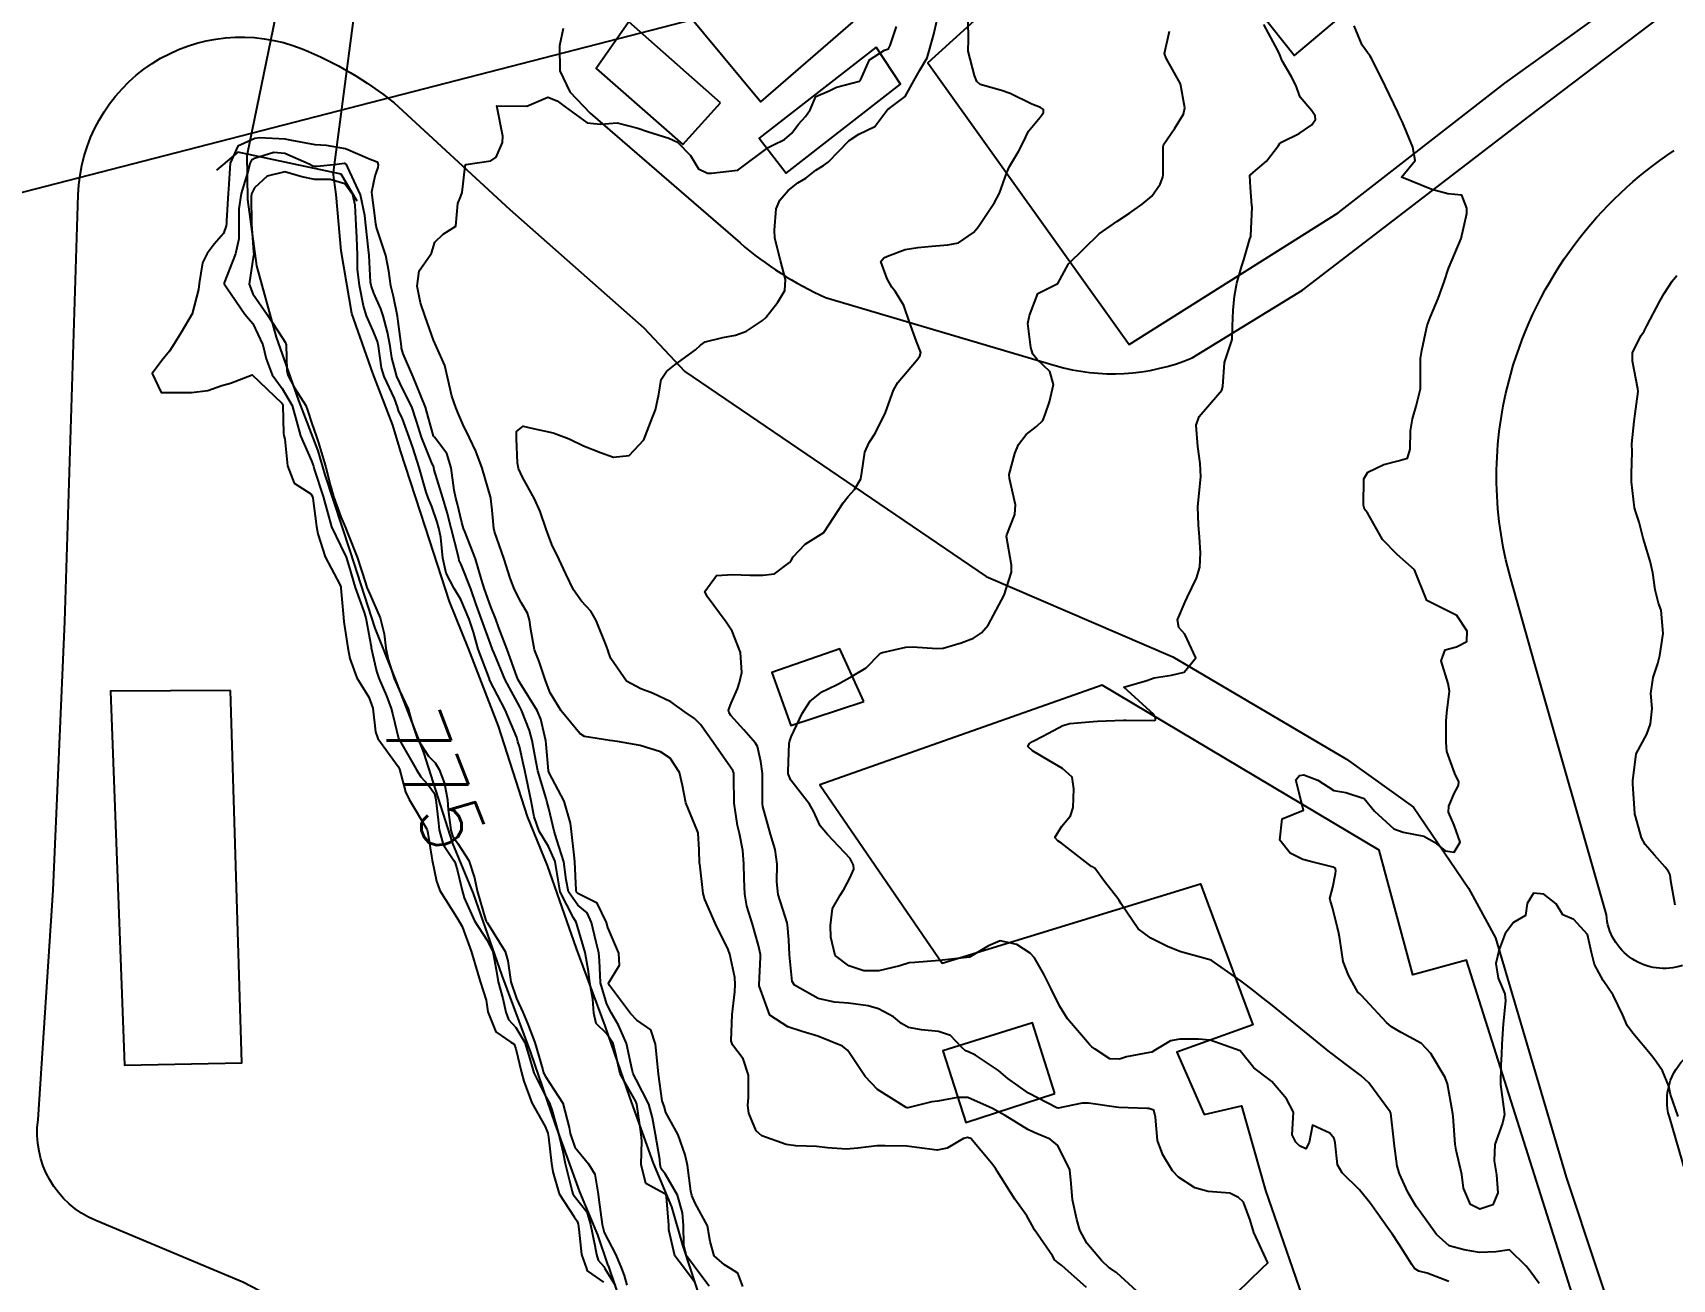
# Model space of a CAD drawing. Header units: metres. Extents: x 307586 to 320046, y 7427249 to 7434250.
# Drawn here: x 319037.7 to 319146.4, y 7428749.2 to 7428831.8 of the extents above; entities that cross this region are included whole.
import ezdxf
from ezdxf.enums import TextEntityAlignment as Align

# ---------------------------------------------------------------- set-up
doc = ezdxf.new("R2010")
doc.units = ezdxf.units.M
doc.header["$MEASUREMENT"] = 0
doc.linetypes.add('CONTINUO', pattern=[0])
for name, color, linetype in [('Cotas', 45, 'Continuous'), ('Curvas de Nivel 1m', 11, 'Continuous'), ('Curvas de Nivel 5m', 15, 'Continuous'), ('Edificações', 30, 'Continuous'), ('Hidrografia', 140, 'Continuous'), ('Pontes_Viadutos_Tubos', 190, 'Continuous'), ('TEXTO', 45, 'Continuous'), ('Vias Primárias', 230, 'Continuous')]:
    doc.layers.add(name, color=color, linetype=linetype)
doc.styles.add('Style-STANDARD', font='STANDARD.shx')

msp = doc.modelspace()

# ---------------------------------------------------------------- linework, layer by layer
at = {"layer": 'Curvas de Nivel 1m', "flags": 128}
for points, elevation in [([(319106.15, 7428749.95), (319105.94, 7428750.14), (319105.58, 7428750.42), (319105.53, 7428750.45), (319105.48, 7428750.5), (319105.31, 7428750.78), (319104.12, 7428752.52), (319103.94, 7428752.85), (319103.62, 7428753.45), (319102.82, 7428754.54), (319101.65, 7428756.4), (319101.56, 7428756.55), (319101.28, 7428756.93), (319099.9, 7428758.57), (319099.68, 7428758.63), (319099.42, 7428758.57), (319098.34, 7428757.93), (319097.67, 7428757.8), (319096.32, 7428757.97), (319095.67, 7428758.05), (319094.23, 7428758.08), (319093.67, 7428758.07), (319092.41, 7428757.92), (319091.67, 7428757.85), (319090.4, 7428757.95), (319089.67, 7428758.03), (319088.31, 7428758.08), (319087.67, 7428758.16), (319086.05, 7428758.74), (319085.69, 7428759.08), (319085.2, 7428760.25), (319085.13, 7428760.75), (319085.17, 7428761.29), (319085.18, 7428762.75), (319084.83, 7428763.84), (319084.12, 7428764.76), (319084.03, 7428765.04), (319084.1, 7428766.77), (319084.27, 7428768.28), (319084.3, 7428768.76), (319084.27, 7428769.23), (319083.94, 7428770.77), (319083.83, 7428771.08), (319082.99, 7428772.78), (319082.27, 7428774.39), (319082.16, 7428774.79), (319081.94, 7428776.75), (319081.93, 7428776.79), (319081.91, 7428777.69), (319081.84, 7428778.79), (319081.8, 7428778.91), (319081.01, 7428780.8), (319080.81, 7428781.95), (319080.6, 7428782.8), (319079.98, 7428783.76), (319079.35, 7428784.18), (319077.99, 7428784.59), (319076.49, 7428784.86), (319075.99, 7428784.92), (319074.31, 7428785.2), (319074, 7428785.39), (319072.75, 7428786.9), (319072.03, 7428788.08), (319071.73, 7428788.91), (319071.31, 7428790.17), (319071, 7428790.93), (319070.75, 7428792.27), (319070.67, 7428792.93), (319070.52, 7428793.36), (319070.1, 7428794.07), (319069.66, 7428794.94), (319069.38, 7428795.69), (319068.98, 7428796.95), (319068.34, 7428798.78), (319068.3, 7428798.96), (319068.18, 7428800.19), (319068.1, 7428800.96), (319068.08, 7428801.07), (319067.52, 7428802.97), (319067.1, 7428804.09), (319066.68, 7428804.98), (319066.24, 7428805.88), (319065.92, 7428806.65), (319065.78, 7428806.99), (319065.52, 7428807.73), (319065.22, 7428809), (319065.05, 7428809.76), (319064.51, 7428811.01), (319064.31, 7428811.45), (319063.74, 7428813.02), (319063.44, 7428813.92), (319063.21, 7428815.02), (319063.35, 7428816.03), (319064.03, 7428817.01), (319064.17, 7428817.22), (319064.39, 7428817.94), (319064.93, 7428818.47), (319065.77, 7428818.99), (319065.92, 7428820.49), (319066.12, 7428820.98), (319066.19, 7428821.22), (319066.39, 7428822.98), (319066.45, 7428823.09), (319068.09, 7428823.33), (319068.46, 7428823.58), (319068.88, 7428824.54), (319068.9, 7428824.96), (319068.49, 7428826.96), (319070.49, 7428826.94), (319071.88, 7428827.54), (319072.5, 7428827.29), (319073.02, 7428826.9), (319074.48, 7428825.84), (319075.36, 7428825.76), (319076.48, 7428825.84), (319077.84, 7428825.48), (319078.48, 7428825.26), (319079.9, 7428824.83), (319080.47, 7428824.56), (319081.33, 7428823.67), (319081.87, 7428822.8), (319082.45, 7428822.52), (319082.72, 7428822.52), (319084.45, 7428822.71), (319084.49, 7428822.73), (319084.55, 7428822.77), (319086.47, 7428824.21), (319086.82, 7428824.39), (319087.56, 7428824.73), (319088.04, 7428825.17), (319088.48, 7428825.76), (319088.94, 7428826.27), (319089.26, 7428826.71), (319089.63, 7428827.58), (319090.51, 7428827.97), (319091.01, 7428828.2), (319092.52, 7428828.61), (319092.56, 7428828.63), (319092.59, 7428828.67), (319093.19, 7428830.01), (319094.19, 7428830.65), (319094.45, 7428830.75), (319094.55, 7428830.97), (319094.99, 7428832.22)], 778), ([(319109.15, 7428749.95), (319109.1, 7428749.98), (319108.57, 7428750.47), (319107.6, 7428751.63), (319107.13, 7428752.48), (319106.92, 7428753.19), (319106.65, 7428754.49), (319106.55, 7428755.59), (319106.46, 7428756.49), (319105.68, 7428758.1), (319105.17, 7428758.51), (319104.11, 7428758.95), (319103.69, 7428759.15), (319102.17, 7428760.08), (319101.7, 7428760.35), (319101.35, 7428760.55), (319099.71, 7428761.27), (319099.02, 7428761.27), (319097.71, 7428761.03), (319097.33, 7428760.98), (319095.81, 7428760.62), (319095.72, 7428760.6), (319095.7, 7428760.6), (319095.68, 7428760.6), (319095.62, 7428760.62), (319093.72, 7428761.8), (319092.91, 7428762.66), (319091.75, 7428764.39), (319091.4, 7428764.67), (319089.76, 7428765.34), (319088.72, 7428765.66), (319087.77, 7428765.95), (319086.59, 7428766.73), (319085.87, 7428768.67), (319085.87, 7428768.74), (319085.97, 7428770.58), (319085.96, 7428770.74), (319085.83, 7428771.35), (319085.44, 7428772.75), (319085.06, 7428773.95), (319084.93, 7428774.75), (319084.89, 7428775.76), (319084.86, 7428776.76), (319084.79, 7428777.64), (319084.58, 7428778.76), (319084.45, 7428779.29), (319084.23, 7428780.77), (319084.2, 7428782.54), (319084.19, 7428782.77), (319084.14, 7428782.93), (319083.98, 7428783.17), (319082.86, 7428784.78), (319082, 7428785.99), (319081.6, 7428786.38), (319080.98, 7428786.81), (319080.02, 7428787.48), (319078.81, 7428788.06), (319078.04, 7428788.34), (319077.09, 7428788.85), (319076.06, 7428790.35), (319075.92, 7428790.72), (319075.87, 7428790.86), (319075.76, 7428791.17), (319075.08, 7428792.88), (319074.72, 7428793.5), (319074.11, 7428794.15), (319073.58, 7428794.9), (319073.06, 7428795.97), (319072.63, 7428796.91), (319072.15, 7428797.92), (319071.76, 7428798.92), (319071.36, 7428800.1), (319071, 7428800.93), (319070.2, 7428802.38), (319069.94, 7428802.94), (319069.86, 7428803.3), (319069.79, 7428804.94), (319069.79, 7428805.39), (319070.24, 7428805.75), (319070.91, 7428805.6), (319072.24, 7428805.31), (319073.28, 7428804.9), (319074.23, 7428804.44), (319075.36, 7428804.01), (319076.22, 7428803.69), (319077.27, 7428803.8), (319078.23, 7428804.84), (319078.8, 7428806.28), (319079, 7428806.83), (319079.23, 7428807.87), (319079.39, 7428808.83), (319079.73, 7428809.38), (319080.29, 7428809.82), (319081.67, 7428810.8), (319082, 7428811.11), (319082.31, 7428811.33), (319083.47, 7428811.63), (319084.32, 7428811.77), (319085.03, 7428812.05), (319086.1, 7428812.74), (319086.33, 7428812.95), (319087.11, 7428813.97), (319087.58, 7428814.73), (319087.62, 7428815.46), (319087.29, 7428816.73), (319086.92, 7428818.21), (319086.89, 7428818.74), (319087.01, 7428820.14), (319087.24, 7428820.73), (319087.79, 7428821.37), (319088.44, 7428821.86), (319088.98, 7428822.18), (319089.64, 7428822.71), (319090.15, 7428823.01), (319090.46, 7428823.24), (319091.84, 7428824.68), (319092.48, 7428825.1), (319093.54, 7428825.61), (319094.33, 7428826.65), (319094.4, 7428826.75), (319094.5, 7428826.8), (319095.55, 7428827.59), (319096.13, 7428828.63), (319096.53, 7428829.34), (319097.01, 7428830.15), (319097.15, 7428830.61), (319097.46, 7428831.71), (319097.65, 7428832.61)], 779), ([(319136.83, 7428749.95), (319136.69, 7428750.13), (319135.6, 7428751.18), (319134.7, 7428751.05), (319133.6, 7428751.02), (319132.6, 7428751.18), (319131.6, 7428751.46), (319130.76, 7428752.2), (319129.63, 7428753.76), (319129.44, 7428754.03), (319129.32, 7428754.21), (319128.86, 7428755), (319128.3, 7428756.23), (319128.16, 7428756.73), (319127.96, 7428758.24), (319127.93, 7428758.48), (319127.73, 7428760.24), (319127.7, 7428760.32), (319126.27, 7428762.25), (319125.74, 7428762.73), (319124.86, 7428763.39), (319123.75, 7428764.24), (319123.69, 7428764.29), (319121.78, 7428765.85), (319121.19, 7428766.32), (319119.79, 7428767.45), (319119.3, 7428767.84), (319118.65, 7428768.35), (319118.18, 7428768.72), (319117.81, 7428768.99), (319115.82, 7428770.38), (319113.83, 7428770.93), (319112.99, 7428771.26), (319111.84, 7428771.84), (319111, 7428772.44), (319109.87, 7428774.1), (319109.74, 7428774.32), (319109.64, 7428774.45), (319108.77, 7428775.58), (319108.12, 7428776.48), (319107.98, 7428776.55), (319107.9, 7428776.58), (319107.51, 7428776.88), (319105.92, 7428778.12), (319105.68, 7428778.27), (319105.48, 7428778.51), (319105.93, 7428779.26), (319106.5, 7428779.93), (319106.69, 7428780.49), (319106.72, 7428781.73), (319106.61, 7428782.49), (319105.98, 7428783.07), (319105.07, 7428783.6), (319103.99, 7428784.24), (319103.69, 7428784.53), (319103.8, 7428784.73), (319104, 7428784.85), (319104.73, 7428785.24), (319106.01, 7428785.92), (319106.46, 7428786.05), (319108.02, 7428786.18), (319108.3, 7428786.2), (319110.02, 7428786.27), (319110.2, 7428786.27), (319112.02, 7428786.26), (319112.15, 7428786.3), (319112.15, 7428786.43), (319112.03, 7428786.64), (319110.04, 7428788.45), (319111.57, 7428788.91), (319112.05, 7428789.08), (319113.21, 7428789.26), (319114.05, 7428789.46), (319114.81, 7428790.4), (319114.09, 7428791.96), (319113.68, 7428792.41), (319113.59, 7428792.92), (319114.11, 7428794.12), (319114.25, 7428794.41), (319114.85, 7428795.68), (319115.08, 7428796.4), (319115.12, 7428797.36), (319115.05, 7428798.4), (319114.98, 7428799.21), (319114.94, 7428800.4), (319115.06, 7428801.54), (319115.14, 7428802.4), (319115.1, 7428803.27), (319114.94, 7428804.4), (319114.84, 7428805.82), (319115.04, 7428806.4), (319116.28, 7428807.82), (319116.53, 7428808.13), (319116.6, 7428808.38), (319116.71, 7428809.96), (319116.84, 7428810.37), (319117.21, 7428811.48), (319117.25, 7428812.37), (319117.29, 7428813.43), (319117.38, 7428814.37), (319117.52, 7428815.22), (319117.87, 7428816.37), (319117.99, 7428816.76), (319118.4, 7428818.15), (319118.45, 7428818.31), (319118.46, 7428818.36), (319118.54, 7428820.25), (319118.53, 7428820.36), (319118.44, 7428821.57), (319118.39, 7428822.36), (319118.42, 7428822.4), (319118.45, 7428822.42), (319119.5, 7428823.31), (319120.29, 7428824.34), (319120.36, 7428824.45), (319120.48, 7428824.56), (319121.67, 7428825.14), (319122.49, 7428825.72), (319122.74, 7428826.07), (319122.72, 7428826.31), (319122.51, 7428826.63), (319121.73, 7428827.54), (319121.44, 7428828.33), (319121.13, 7428828.93), (319120.54, 7428829.95), (319120.37, 7428830.34), (319120.25, 7428830.64), (319119.33, 7428832.35)], 782), ([(319146.77, 7428760.01), (319146.27, 7428761.47), (319146.16, 7428762.02), (319145.74, 7428763.04), (319145.34, 7428763.62), (319145.03, 7428764.03), (319143.78, 7428765.55), (319143.39, 7428766.05), (319143.11, 7428766.74), (319142.46, 7428768.06), (319141.81, 7428769.03), (319141.22, 7428770.08), (319141.04, 7428770.88), (319140.77, 7428772.08), (319139.86, 7428773.06), (319139.13, 7428773.37), (319138.69, 7428774.11), (319137.88, 7428774.74), (319137.19, 7428774.82), (319136.77, 7428774.13), (319136.65, 7428773.34), (319135.86, 7428772.86), (319135.3, 7428772.15), (319134.91, 7428771.08), (319134.7, 7428770.16), (319134.84, 7428769.18), (319135.29, 7428768.15), (319135.34, 7428767.69), (319135.17, 7428766.15), (319135.09, 7428764.82), (319135.07, 7428764.15), (319135.02, 7428763.43), (319135, 7428762.15), (319135.2, 7428760.65), (319135.27, 7428760.15), (319135.13, 7428759.58), (319134.63, 7428758.16), (319134.59, 7428757.08), (319134.73, 7428756.15), (319134.83, 7428754.97), (319134.5, 7428754.16), (319133.63, 7428753.89), (319133.02, 7428754.18), (319132.55, 7428755.28), (319132.43, 7428756.18), (319132.07, 7428757.79), (319132, 7428758.19), (319131.87, 7428760.01), (319131.84, 7428760.19), (319131.71, 7428760.94), (319131.48, 7428762.19), (319131.33, 7428762.6), (319130.39, 7428764.2), (319129.76, 7428764.86), (319128.41, 7428765.59), (319127.78, 7428765.97), (319127.45, 7428766.24), (319125.8, 7428768.04), (319125.69, 7428768.15), (319125.55, 7428768.26), (319124.93, 7428769.39), (319124.58, 7428770.28), (319124.35, 7428771.78), (319124.26, 7428772.28), (319124.18, 7428772.61), (319123.87, 7428773.86), (319123.74, 7428774.29), (319123.7, 7428774.47), (319123.89, 7428775.22), (319124.07, 7428776.12), (319124.09, 7428776.29), (319124.07, 7428776.45), (319123.91, 7428776.54), (319122.5, 7428776.89), (319121.91, 7428777.05), (319121.07, 7428777.47), (319120.37, 7428778.33), (319120.53, 7428779.73), (319121.94, 7428780.31), (319121.44, 7428782.32), (319121.69, 7428782.6), (319121.98, 7428782.65), (319122.89, 7428782.3), (319123.96, 7428781.61), (319124.76, 7428781.48), (319125.96, 7428781.08), (319126.66, 7428780.25), (319127.93, 7428779.08), (319128.56, 7428778.86), (319129.93, 7428778.58), (319130.62, 7428778.2), (319131.34, 7428777.62), (319131.92, 7428777.52), (319132.32, 7428778.19), (319131.93, 7428779.31), (319131.55, 7428780.19), (319131.58, 7428780.57), (319131.96, 7428781.45), (319132.22, 7428781.94), (319132.24, 7428782.19), (319131.98, 7428782.75), (319131.45, 7428784.2), (319131.41, 7428784.79), (319131.41, 7428786.2), (319131.45, 7428786.77), (319131.62, 7428788.19), (319131.54, 7428788.71), (319131.08, 7428790.2), (319131.34, 7428790.93), (319132.08, 7428791.14), (319132.77, 7428791.49), (319132.8, 7428792.18), (319132.1, 7428793.2), (319130.11, 7428794.21), (319129.3, 7428796.23), (319128.15, 7428797.24), (319127.19, 7428798.25), (319126.18, 7428800), (319126.07, 7428800.15), (319125.98, 7428800.26), (319125.93, 7428800.52), (319125.94, 7428802.26), (319126.22, 7428802.71), (319127.26, 7428803.21), (319128.23, 7428803.45), (319128.84, 7428803.62), (319129.02, 7428804.23), (319129.03, 7428805.45), (319129.16, 7428806.23), (319129.42, 7428807.08), (319129.69, 7428808.23), (319129.69, 7428808.82), (319129.7, 7428810.23), (319129.78, 7428810.76), (319130.09, 7428812.22), (319130.14, 7428812.41), (319130.34, 7428812.94), (319130.86, 7428814.21), (319131.26, 7428815.32), (319131.56, 7428816.2), (319132.4, 7428818.19), (319132.77, 7428819.83), (319132.77, 7428820.19), (319132.44, 7428821.05), (319131.51, 7428821.13), (319130.44, 7428821.43), (319128.45, 7428822.24), (319129.35, 7428823.35), (319129.2, 7428824.23), (319128.5, 7428825.89), (319128.34, 7428826.24), (319128.19, 7428826.56), (319127.38, 7428828.25), (319126.54, 7428829.94), (319126.44, 7428830.16), (319126.37, 7428830.26), (319125.84, 7428830.98), (319125.3, 7428832.28)], 783), ([(319129.31, 7428749.95), (319129.13, 7428750.22), (319128.28, 7428751.55), (319127.82, 7428752.24), (319127.73, 7428752.36), (319127.62, 7428752.52), (319126.39, 7428754.25), (319125.65, 7428755.16), (319124.5, 7428756.28), (319124.21, 7428756.82), (319124.05, 7428758.28), (319123.97, 7428758.57), (319123.69, 7428758.92), (319122.55, 7428759.44), (319122.33, 7428758.3), (319122.11, 7428757.87), (319121.68, 7428758.07), (319121.44, 7428758.31), (319121.19, 7428758.81), (319121.28, 7428760.31), (319120.83, 7428761.2), (319119.85, 7428762.33), (319119.73, 7428762.43), (319118.65, 7428763.25), (319117.75, 7428764.36), (319115.76, 7428765.08), (319115, 7428765.15), (319113.76, 7428765.15), (319113.14, 7428765.04), (319112.15, 7428764.43), (319111.89, 7428764.29), (319111.75, 7428764.26), (319110.22, 7428763.97), (319109.75, 7428763.82), (319109.11, 7428763.83), (319108.14, 7428764.47), (319107.92, 7428764.64), (319107.76, 7428764.78), (319106.32, 7428766.49), (319105.79, 7428767.34), (319105.21, 7428768.51), (319104.74, 7428769.44), (319104.12, 7428770.53), (319103.83, 7428770.85), (319102.95, 7428771.42), (319101.84, 7428771.66), (319101.07, 7428771.33), (319099.82, 7428770.57), (319097.82, 7428770.35), (319096.2, 7428770.23), (319095.82, 7428770.19), (319095.2, 7428770.01), (319093.81, 7428769.66), (319092.81, 7428769.66), (319091.82, 7428769.99), (319090.91, 7428770.68), (319090.63, 7428771.89), (319090.61, 7428772.68), (319090.74, 7428773.8), (319091.24, 7428774.68), (319091.5, 7428775.05), (319091.88, 7428775.81), (319092.15, 7428776.41), (319092.14, 7428776.67), (319091.9, 7428777.12), (319090.4, 7428778.69), (319089.93, 7428779.27), (319089.48, 7428780.24), (319089.21, 7428780.7), (319087.97, 7428782.31), (319087.81, 7428782.72), (319087.79, 7428782.9), (319087.87, 7428784.72), (319087.88, 7428784.83), (319088, 7428785.16), (319088.73, 7428786.71), (319089.23, 7428787.5), (319090.03, 7428788.15), (319090.4, 7428788.33), (319091.13, 7428788.68), (319092.05, 7428789.18), (319092.96, 7428789.75), (319093.86, 7428790.65), (319093.99, 7428790.73), (319094.06, 7428790.75), (319095.59, 7428791.11), (319096.07, 7428791.14), (319097.65, 7428791.02), (319098.07, 7428791.05), (319099.27, 7428791.4), (319100.08, 7428791.7), (319100.61, 7428792.05), (319101.06, 7428792.57), (319102.11, 7428794.55), (319102.59, 7428796.08), (319102.6, 7428796.55), (319102.27, 7428798.44), (319102.28, 7428798.55), (319102.82, 7428799.9), (319102.87, 7428800.54), (319102.47, 7428802.29), (319102.45, 7428802.55), (319102.82, 7428803.95), (319103.07, 7428804.54), (319103.58, 7428805.2), (319104.25, 7428805.72), (319104.67, 7428806.12), (319104.83, 7428806.52), (319105.11, 7428807.36), (319105.39, 7428808.51), (319105.14, 7428809.37), (319104.3, 7428810.16), (319104.01, 7428810.53), (319103.87, 7428810.97), (319103.69, 7428812.54), (319103.79, 7428813.09), (319104.35, 7428814.53), (319105.67, 7428815.2), (319106.38, 7428816.5), (319107.39, 7428817.49), (319108.4, 7428818.48), (319109.58, 7428819.3), (319110.42, 7428819.87), (319111.26, 7428820.45), (319111.89, 7428820.98), (319112.44, 7428821.77), (319112.63, 7428822.25), (319112.65, 7428822.43), (319112.64, 7428824.26), (319112.69, 7428824.43), (319113.43, 7428825.48), (319113.99, 7428826.42), (319114.09, 7428826.83), (319113.79, 7428828.42), (319112.84, 7428830.13), (319112.74, 7428830.43), (319113.07, 7428831.92)], 781), ([(319083.97, 7428749.95), (319083.58, 7428750.19), (319082.89, 7428750.78), (319082.64, 7428751.74), (319082.45, 7428752.78), (319081.63, 7428754.27), (319081.42, 7428754.79), (319081.35, 7428755.08), (319081.12, 7428756.8), (319080.98, 7428757.48), (319080.52, 7428758.8), (319079.7, 7428760.29), (319079.59, 7428760.7), (319079.55, 7428760.81), (319079.46, 7428761.06), (319079.22, 7428762.82), (319079.08, 7428764.16), (319079.02, 7428764.82), (319078.7, 7428765.76), (319077.77, 7428766.4), (319077.35, 7428766.84), (319075.97, 7428768.69), (319075.89, 7428768.86), (319076.63, 7428770.04), (319076.58, 7428770.85), (319075.85, 7428772.53), (319075.76, 7428772.86), (319075.14, 7428774.15), (319073.87, 7428774.79), (319073.78, 7428774.89), (319073.75, 7428775.01), (319073.67, 7428776.89), (319073.65, 7428777.14), (319073.44, 7428778.89), (319073.37, 7428779.46), (319072.96, 7428780.9), (319071.97, 7428782.78), (319071.93, 7428782.91), (319071.77, 7428784.69), (319071.74, 7428784.91), (319071.41, 7428786.33), (319071.16, 7428786.92), (319070.04, 7428788.72), (319069.91, 7428788.94), (319069.82, 7428789.16), (319069.18, 7428790.95), (319068.64, 7428792.4), (319068.43, 7428792.96), (319068.1, 7428793.78), (319067.67, 7428794.96), (319067.48, 7428795.6), (319067.09, 7428796.97), (319066.37, 7428798.77), (319066.28, 7428798.98), (319066.17, 7428799.37), (319065.87, 7428800.68), (319065.79, 7428800.99), (319065.66, 7428801.52), (319065.46, 7428802.99), (319065.18, 7428803.95), (319064.37, 7428805.01), (319064.31, 7428805.09), (319064.24, 7428805.34), (319063.76, 7428807.01), (319063.45, 7428807.83), (319062.95, 7428809.02), (319062.3, 7428810.54), (319062.18, 7428810.91), (319062.17, 7428811.03), (319061.97, 7428812.68), (319061.92, 7428813.04), (319061.64, 7428814.34), (319061.48, 7428815.04), (319061.34, 7428816.02), (319061.15, 7428817.05), (319060.53, 7428818.92), (319060.5, 7428819.06), (319060.49, 7428819.14), (319060.41, 7428819.71), (319060.24, 7428821.06), (319060.22, 7428821.27), (319060.44, 7428822.34), (319060.63, 7428822.88), (319060.66, 7428823.06), (319060.61, 7428823.21), (319060.46, 7428823.28), (319060.1, 7428823.42), (319058.46, 7428824.13), (319057.2, 7428824.35), (319056.46, 7428824.38), (319054.91, 7428824.68), (319054.47, 7428824.77), (319052.78, 7428824.84), (319052.47, 7428824.8), (319051.33, 7428824.29), (319050.82, 7428823.17), (319050.71, 7428821.46), (319050.69, 7428821.18), (319050.58, 7428819.35), (319050.58, 7428819.18), (319050.57, 7428819.01), (319050.39, 7428818.52), (319049.77, 7428817.8), (319049.31, 7428817.19), (319048.99, 7428816.57), (319048.77, 7428815.2), (319048.74, 7428814.8), (319048.32, 7428813.2), (319047.57, 7428811.95), (319047.11, 7428811.21), (319046.8, 7428810.71), (319046.29, 7428810.11), (319045.66, 7428809.23), (319046.26, 7428807.97), (319047.48, 7428807.99), (319048.26, 7428807.97), (319049.34, 7428808.12), (319050.27, 7428808.44), (319050.85, 7428808.6), (319052.28, 7428809.15), (319054.26, 7428807.28), (319054.32, 7428807.13), (319054.36, 7428805.26), (319054.39, 7428805.13), (319054.46, 7428804.89), (319054.63, 7428803.12), (319055.06, 7428801.98), (319056.18, 7428801.27), (319056.29, 7428801.1), (319056.31, 7428800.97), (319056.54, 7428799.1), (319056.64, 7428798.61), (319057.13, 7428797.09), (319058.11, 7428795.21), (319058.16, 7428795.08), (319058.17, 7428795.02), (319058.34, 7428793.08), (319058.37, 7428792.79), (319058.62, 7428791.07), (319058.76, 7428790.37), (319059.22, 7428789.07), (319060.02, 7428787.79), (319060.29, 7428787.06), (319060.45, 7428785.51), (319060.61, 7428785.05), (319061.97, 7428783.21), (319062.04, 7428783.03), (319062.44, 7428781.52), (319062.69, 7428781.02), (319063.84, 7428779.09), (319063.88, 7428779.01), (319063.92, 7428778.79), (319064.16, 7428777.27), (319064.21, 7428777.01), (319064.49, 7428775.61), (319064.72, 7428775), (319065.85, 7428773.2), (319065.98, 7428772.98), (319066.2, 7428772.61), (319066.8, 7428770.97), (319067.21, 7428769.56), (319067.4, 7428768.96), (319067.78, 7428767.72), (319067.91, 7428766.96), (319068.43, 7428765.62), (319069.42, 7428764.94), (319069.64, 7428764.82), (319069.75, 7428764.5), (319070.13, 7428762.93), (319070.28, 7428762.36), (319070.81, 7428760.92), (319071.69, 7428759.35), (319071.87, 7428758.91), (319071.92, 7428758.66), (319072.13, 7428756.91), (319072.2, 7428756.35), (319072.62, 7428754.9), (319073.62, 7428753.38), (319073.82, 7428753.09), (319073.89, 7428752.89), (319073.93, 7428752.56), (319074.1, 7428750.88), (319074.43, 7428749.95)], 777), ([(319081.69, 7428749.95), (319081.58, 7428750.1), (319081.06, 7428750.8), (319080.89, 7428751.5), (319080.87, 7428752.8), (319080.79, 7428753.63), (319080.46, 7428754.8), (319079.65, 7428756.23), (319079.39, 7428756.55), (319079.32, 7428756.81), (319079.3, 7428757.17), (319079, 7428758.82), (319078.81, 7428759.94), (319078.56, 7428760.83), (319077.73, 7428762.46), (319077.53, 7428762.84), (319077.46, 7428763.12), (319077.08, 7428764.85), (319076.55, 7428766.07), (319076.1, 7428766.86), (319075.78, 7428767.46), (319075.37, 7428768.87), (319075.31, 7428770.36), (319075.26, 7428770.87), (319075.06, 7428771.65), (319074.78, 7428772.88), (319074.48, 7428773.5), (319073.86, 7428774.02), (319073.25, 7428774.9), (319073.09, 7428775.69), (319072.93, 7428776.9), (319072.48, 7428778.34), (319072.3, 7428778.91), (319071.94, 7428780.42), (319071.82, 7428780.91), (319071.77, 7428781.09), (319071.22, 7428782.92), (319071.01, 7428783.95), (319070.84, 7428784.93), (319070.66, 7428785.59), (319070.13, 7428786.94), (319070.02, 7428787.16), (319069.05, 7428788.95), (319068.31, 7428790.71), (319068.22, 7428790.96), (319068.07, 7428791.34), (319067.47, 7428792.97), (319067.13, 7428793.94), (319066.77, 7428794.97), (319066.13, 7428796.59), (319066.01, 7428796.86), (319065.97, 7428796.98), (319065.94, 7428797.18), (319065.47, 7428798.99), (319065.2, 7428800.02), (319064.92, 7428801), (319064.35, 7428802.86), (319064.33, 7428803.01), (319064.3, 7428803.09), (319064.22, 7428803.26), (319063.51, 7428805.02), (319063.18, 7428806.09), (319062.87, 7428807.02), (319062.27, 7428808.2), (319061.88, 7428809.04), (319061.53, 7428810.28), (319061.42, 7428811.04), (319061.26, 7428811.98), (319060.96, 7428813.05), (319060.8, 7428813.52), (319060.35, 7428814.55), (319060.17, 7428815.06), (319060.13, 7428815.29), (319060.03, 7428817.06), (319060, 7428817.44), (319059.81, 7428819.07), (319059.76, 7428819.71), (319059.47, 7428821.07), (319058.63, 7428822.89), (319058.53, 7428823.08), (319058.44, 7428823.14), (319058.38, 7428823.15), (319057.89, 7428823.09), (319056.59, 7428822.95), (319056.44, 7428822.95), (319056.31, 7428822.97), (319056.06, 7428823.11), (319054.45, 7428823.82), (319053.71, 7428823.88), (319052.45, 7428823.49), (319052.24, 7428823.36), (319052.14, 7428823.15), (319052.04, 7428822.76), (319051.55, 7428821.16), (319051.4, 7428820.15), (319051.41, 7428819.16), (319051.4, 7428818.15), (319051.19, 7428817.17), (319050.42, 7428815.24), (319050.43, 7428815.18), (319050.61, 7428814.91), (319051.79, 7428813.16), (319052.04, 7428812.88), (319052.32, 7428812.55), (319053, 7428811.14), (319053.21, 7428810.22), (319053.6, 7428809.14), (319054.27, 7428808.24), (319054.94, 7428807.12), (319055.22, 7428806.09), (319055.48, 7428805.11), (319056.21, 7428803.45), (319056.34, 7428803.1), (319056.4, 7428802.9), (319056.98, 7428801.09), (319057.29, 7428799.97), (319057.55, 7428799.09), (319058.14, 7428797.85), (319058.51, 7428797.08), (319058.7, 7428796.5), (319059.1, 7428795.07), (319059.68, 7428793.47), (319059.81, 7428793.06), (319060.07, 7428791.73), (319060.16, 7428791.16), (319060.18, 7428791.06), (319060.52, 7428789.52), (319060.68, 7428789.05), (319061.19, 7428787.88), (319061.49, 7428787.04), (319061.6, 7428786.62), (319061.99, 7428785.07), (319062.01, 7428785.03), (319062.02, 7428785), (319063.16, 7428783.02), (319063.46, 7428782.51), (319063.95, 7428781.99), (319064.36, 7428781.42), (319064.46, 7428781), (319064.6, 7428779.67), (319064.67, 7428779), (319064.94, 7428778.03), (319065.64, 7428776.98), (319065.74, 7428776.83), (319065.89, 7428776.29), (319066.2, 7428774.98), (319066.34, 7428774.5), (319067.02, 7428772.97), (319067.83, 7428771.72), (319068.23, 7428770.95), (319068.48, 7428769.62), (319068.59, 7428768.95), (319068.9, 7428767.83), (319069.09, 7428766.94), (319069.28, 7428766.45), (319069.76, 7428765.92), (319070.35, 7428764.92), (319070.61, 7428764.05), (319070.94, 7428762.92), (319071.71, 7428761.41), (319071.99, 7428760.91), (319072.14, 7428760.46), (319072.59, 7428758.9), (319072.87, 7428757.7), (319073.03, 7428756.9), (319073.49, 7428755.04), (319073.54, 7428754.89), (319073.63, 7428754.76), (319074.45, 7428753.7), (319074.71, 7428752.87), (319074.99, 7428751.47), (319075.09, 7428750.87), (319075.22, 7428750.5), (319075.58, 7428750.09), (319075.66, 7428749.95)], 776), ([(319146.58, 7428774.01), (319146.28, 7428775.63), (319146.25, 7428776.02), (319146.14, 7428776.25), (319145.91, 7428776.53), (319145.21, 7428777.32), (319144.59, 7428778.04), (319144.35, 7428778.47), (319143.94, 7428779.92), (319143.91, 7428780.05), (319143.9, 7428780.09), (319143.76, 7428782.05), (319143.77, 7428782.25), (319143.99, 7428784.05), (319144.7, 7428785.35), (319144.95, 7428786.04), (319145.05, 7428787.05), (319144.96, 7428788.04), (319145.12, 7428789.1), (319145.42, 7428790.03), (319145.55, 7428790.55), (319145.77, 7428792.02), (319145.64, 7428793.56), (319145.48, 7428794.03), (319145.25, 7428794.91), (319145.1, 7428796.04), (319144.91, 7428796.8), (319144.54, 7428798.04), (319144.46, 7428798.34), (319144.18, 7428799.4), (319143.97, 7428800.05), (319143.89, 7428800.35), (319143.67, 7428802.06), (319143.68, 7428802.59), (319143.72, 7428804.06), (319143.71, 7428804.58), (319143.85, 7428806.05), (319143.91, 7428806.41), (319144.12, 7428808.05), (319144.1, 7428808.23), (319143.74, 7428810.06), (319143.74, 7428810.63), (319144.33, 7428811.76), (319144.51, 7428812.05), (319144.7, 7428812.4), (319145.55, 7428814.03), (319145.85, 7428814.54), (319146.37, 7428815.36), (319146.68, 7428815.72)], 784), ([(319074.43, 7428749.95), (319074.48, 7428749.79), (319075.56, 7428749.05)], 777), ([(319075.66, 7428749.95), (319076.34, 7428748.85)], 776), ([(319082.57, 7428748.78), (319081.69, 7428749.95)], 776), ([(319084.8, 7428748.75), (319084.47, 7428749.65), (319083.97, 7428749.95)], 777), ([(319107.56, 7428748.69), (319106.15, 7428749.95)], 778), ([(319110.9, 7428748.44), (319109.57, 7428749.66), (319109.15, 7428749.95)], 779), ([(319131.57, 7428749.1), (319130.15, 7428749.63), (319129.58, 7428749.77), (319129.31, 7428749.95), (319129.31, 7428749.95)], 781), ([(319137.57, 7428748.96), (319136.83, 7428749.95)], 782)]:
    msp.add_lwpolyline(points, dxfattribs=dict(at, elevation=elevation))
at = {"layer": 'Curvas de Nivel 5m', "flags": 128}
for points, elevation in [([(319119.19, 7428749.95), (319119.58, 7428750.33), (319118.66, 7428752.34), (319118.42, 7428753.15), (319117.97, 7428754.35), (319117.64, 7428754.65), (319117.07, 7428754.94), (319115.64, 7428755.05), (319114.74, 7428755.3), (319113.66, 7428756.01), (319113.27, 7428756.41), (319112.62, 7428757.48), (319112.28, 7428758.42), (319112.15, 7428759.98), (319112.03, 7428760.43), (319111.7, 7428760.54), (319111.59, 7428760.55), (319109.71, 7428760.61), (319109.53, 7428760.63), (319107.71, 7428760.91), (319107.28, 7428760.91), (319105.7, 7428760.58), (319105.61, 7428760.6), (319103.72, 7428761.57), (319102.35, 7428762.54), (319101.74, 7428763.07), (319100.22, 7428764.09), (319099.75, 7428764.3), (319099.55, 7428764.37), (319099.31, 7428764.58), (319098.56, 7428765.39), (319097.76, 7428765.66), (319096.63, 7428765.75), (319095.77, 7428765.92), (319095.32, 7428766.17), (319094.78, 7428766.63), (319093.78, 7428767.16), (319093.1, 7428767.34), (319091.79, 7428767.53), (319090.88, 7428767.59), (319089.79, 7428767.83), (319088.23, 7428768.71), (319088.06, 7428768.97), (319087.9, 7428770.72), (319087.84, 7428771.72), (319087.76, 7428772.72), (319087.73, 7428772.84), (319087.13, 7428774.73), (319087.04, 7428775.57), (319087.07, 7428776.73), (319086.93, 7428777.7), (319086.63, 7428778.73), (319086.13, 7428780.55), (319086.11, 7428780.74), (319086.11, 7428782.59), (319086.1, 7428782.74), (319085.98, 7428783.53), (319085.76, 7428784.52), (319085.64, 7428784.75), (319084.87, 7428785.63), (319084.01, 7428786.59), (319083.9, 7428786.77), (319083.84, 7428786.94), (319084.02, 7428787.4), (319084.45, 7428788.35), (319084.58, 7428788.76), (319084.72, 7428789.43), (319084.65, 7428790.76), (319084.08, 7428792.16), (319083.69, 7428792.77), (319082.43, 7428794.47), (319082.29, 7428794.79), (319083.05, 7428795.86), (319084.12, 7428795.93), (319085.25, 7428795.88), (319086.12, 7428795.88), (319086.89, 7428795.97), (319087.89, 7428796.72), (319087.99, 7428796.86), (319088.14, 7428797.09), (319088.93, 7428797.93), (319090.16, 7428798.7), (319091.45, 7428800.68), (319091.78, 7428801.09), (319092.2, 7428801.55), (319092.62, 7428802.25), (319092.69, 7428802.67), (319092.87, 7428804.02), (319093.17, 7428804.66), (319093.59, 7428805.31), (319094.25, 7428806.65), (319094.78, 7428808.14), (319095.06, 7428808.64), (319096.3, 7428810.1), (319096.53, 7428810.38), (319096.59, 7428810.62), (319096.31, 7428811.36), (319095.85, 7428812.63), (319095.46, 7428813.75), (319094.91, 7428814.64), (319094.67, 7428814.96), (319094.36, 7428815.5), (319093.95, 7428816.65), (319094.14, 7428816.89), (319094.38, 7428817.01), (319095.56, 7428817.46), (319096.39, 7428817.59), (319097.32, 7428817.68), (319098.39, 7428817.76), (319099.08, 7428817.9), (319100.09, 7428818.58), (319100.24, 7428818.75), (319100.41, 7428818.97), (319101.48, 7428820.56), (319101.8, 7428821.19), (319102.29, 7428822.55), (319102.46, 7428822.96), (319103.07, 7428823.94), (319103.38, 7428824.54), (319103.73, 7428825.29), (319104.5, 7428826.22), (319104.64, 7428826.39), (319104.71, 7428826.53), (319104.71, 7428826.73), (319104.51, 7428826.87), (319103.95, 7428827.09), (319102.52, 7428827.78), (319101.93, 7428827.98), (319100.52, 7428828.38), (319100.31, 7428828.58), (319100.14, 7428828.97), (319099.72, 7428830.59), (319099.76, 7428831.38), (319099.73, 7428832.59)], 780), ([(319080.93, 7428749.95), (319080.3, 7428750.8), (319079.9, 7428752.52), (319079.89, 7428752.81), (319079.74, 7428754.7), (319079.71, 7428754.81), (319079.63, 7428754.89), (319078.38, 7428755.57), (319078.06, 7428756.83), (319078.11, 7428758.4), (319078.07, 7428758.83), (319078.01, 7428759.16), (319077.78, 7428760.84), (319077.71, 7428761.02), (319076.68, 7428762.85), (319076.36, 7428764.24), (319076.21, 7428764.86), (319075.76, 7428765.51), (319075.07, 7428766.17), (319074.93, 7428766.87), (319074.86, 7428767.8), (319074.66, 7428768.88), (319074.56, 7428769.63), (319074.36, 7428770.88), (319073.85, 7428772.6), (319073.75, 7428772.89), (319073.58, 7428773.17), (319072.7, 7428774.9), (319072.44, 7428776.35), (319072.36, 7428776.91), (319071.91, 7428777.9), (319071.31, 7428778.92), (319070.97, 7428779.88), (319070.77, 7428780.92), (319070.47, 7428782.42), (319070.35, 7428782.93), (319070.28, 7428783.23), (319069.99, 7428784.52), (319069.88, 7428784.83), (319069.86, 7428784.94), (319069.82, 7428785.12), (319069.04, 7428786.95), (319068.04, 7428788.91), (319068.02, 7428788.96), (319068, 7428789.01), (319067.26, 7428790.97), (319066.94, 7428792.11), (319066.67, 7428792.97), (319066.11, 7428794.27), (319065.84, 7428794.72), (319065.66, 7428794.99), (319065.15, 7428796.02), (319064.91, 7428797), (319064.78, 7428798.37), (319064.66, 7428799), (319064.55, 7428799.39), (319064.18, 7428800.43), (319063.94, 7428801.01), (319063.82, 7428801.38), (319063.34, 7428803.02), (319062.92, 7428804.33), (319062.69, 7428805.03), (319062.25, 7428806.24), (319061.99, 7428806.78), (319061.91, 7428807.04), (319061.72, 7428807.58), (319061.03, 7428809.05), (319060.85, 7428809.62), (319060.66, 7428811.05), (319060.6, 7428811.35), (319060.31, 7428812.06), (319059.86, 7428813.06), (319059.67, 7428813.73), (319059.39, 7428815.07), (319059.27, 7428816.16), (319059.26, 7428817.07), (319059.22, 7428818.24), (319059.17, 7428819.07), (319059.11, 7428820.38), (319058.96, 7428821.07), (319058.43, 7428821.8), (319057.45, 7428822.08), (319056.43, 7428822.08), (319055.58, 7428822.26), (319054.44, 7428822.6), (319053.28, 7428822.3), (319052.43, 7428821.53), (319052.24, 7428821.15), (319052.21, 7428820.94), (319052.24, 7428819.15), (319052.37, 7428817.28), (319052.39, 7428817.15), (319052.39, 7428817.13), (319052.37, 7428817.08), (319052.09, 7428815.15), (319052.34, 7428814.51), (319053.28, 7428813.14), (319054.31, 7428811.56), (319054.48, 7428811.31), (319054.54, 7428811.13), (319054.59, 7428809.43), (319054.64, 7428809.12), (319055.08, 7428808.3), (319055.84, 7428807.11), (319055.96, 7428806.82), (319056.24, 7428805.93), (319056.53, 7428805.1), (319056.68, 7428804.64), (319057.15, 7428803.09), (319057.48, 7428801.8), (319057.68, 7428801.09), (319058.17, 7428799.74), (319058.45, 7428799.08), (319058.65, 7428798.58), (319059.25, 7428797.07), (319059.79, 7428795.38), (319059.89, 7428795.06), (319060.11, 7428794.57), (319060.77, 7428793.05), (319061.03, 7428792), (319061.15, 7428791.04), (319061.3, 7428790.29), (319061.69, 7428789.04), (319062.03, 7428788.28), (319062.62, 7428787.02), (319062.87, 7428786.15), (319063.23, 7428785.02), (319063.98, 7428783.9), (319064.4, 7428783.44), (319064.67, 7428783), (319065.04, 7428782.07), (319065.22, 7428780.99), (319065.27, 7428780.33), (319065.44, 7428778.99), (319065.55, 7428778.62), (319065.91, 7428778.1), (319066.65, 7428776.97), (319067.01, 7428775.84), (319067.2, 7428774.97), (319067.75, 7428773.07), (319067.79, 7428772.96), (319067.85, 7428772.87), (319069.04, 7428770.94), (319069.22, 7428770.34), (319069.42, 7428768.94), (319069.79, 7428767.84), (319070.21, 7428766.93), (319070.55, 7428766.13), (319071.02, 7428764.92), (319071.54, 7428763.11), (319071.6, 7428762.91), (319071.73, 7428762.68), (319072.88, 7428760.9), (319073.28, 7428759.3), (319073.35, 7428758.89), (319073.67, 7428757.99), (319074.56, 7428756.88), (319074.98, 7428756.2), (319075.21, 7428754.87), (319075.26, 7428754.5), (319075.47, 7428752.86), (319075.61, 7428752.33), (319076.39, 7428750.85), (319076.75, 7428749.95)], 775), ([(319076.75, 7428749.95), (319076.94, 7428749.48), (319077.11, 7428748.84)], 775), ([(319081.57, 7428749.08), (319080.93, 7428749.95)], 775), ([(319117.56, 7428748.36), (319119.19, 7428749.95)], 780)]:
    msp.add_lwpolyline(points, dxfattribs=dict(at, elevation=elevation))
at = {"layer": 'Edificações'}
for points in [[(319129.04, 7428836.81), (319121.32, 7428830.3), (319104.95, 7428850.93)], [(319092.11, 7428832.54), (319086.2, 7428840.02), (319079.69, 7428834.82), (319085.98, 7428827.23), (319092.11, 7428832.54)], [(319104.14, 7428836.27), (319097.06, 7428829.82), (319110.39, 7428811.16), (319124.24, 7428819.89), (319135.28, 7428828.48), (319143.91, 7428834.67)], [(319083.32, 7428827.17), (319077.24, 7428832.53), (319075.07, 7428829.45), (319080.82, 7428824.41), (319083.32, 7428827.17)], [(319093.63, 7428830.85), (319085.87, 7428824.83), (319087.66, 7428822.5), (319095.25, 7428828.41), (319093.63, 7428830.85)], [(319092.81, 7428787.5), (319091.23, 7428791.01), (319086.72, 7428789.43), (319087.98, 7428785.93), (319092.81, 7428787.5)], [(319050.84, 7428788.24), (319042.89, 7428788.19), (319043.82, 7428763.42), (319051.6, 7428763.58), (319050.84, 7428788.24)], [(319139.22, 7428749.95), (319132.75, 7428770.37), (319129.19, 7428769.4), (319126.96, 7428777.66), (319108.6, 7428788.6), (319089.9, 7428781.99), (319098.01, 7428770.18), (319115.13, 7428775.43), (319118.6, 7428766.1), (319113.55, 7428764.28), (319115.37, 7428760.15), (319117.85, 7428760.73), (319119.43, 7428755.11), (319121.21, 7428749.95)], [(319105.48, 7428761.55), (319103.98, 7428766.22), (319098.06, 7428764.38), (319099.58, 7428759.63), (319105.48, 7428761.55)], [(319121.21, 7428749.95), (319125.4, 7428737.86), (319121.18, 7428736.12), (319122.17, 7428731.99), (319108.03, 7428727.23), (319108.42, 7428725.69), (319103.15, 7428724.14), (319102.08, 7428727.97), (319096.78, 7428726.33), (319097.85, 7428722.49), (319095.79, 7428721.42), (319097.19, 7428717.02), (319118.28, 7428723.3), (319121.84, 7428714.54), (319100.75, 7428706.83), (319102.9, 7428701.38), (319104.55, 7428701.54), (319106.54, 7428690.53)], [(319106.54, 7428690.53), (319149.6, 7428703.22), (319146.9, 7428711.96), (319150.36, 7428713.07), (319147.75, 7428722.27), (319127.3, 7428715.76), (319123.99, 7428725.43), (319142.77, 7428731.63), (319144.75, 7428732.49), (319139.22, 7428749.95)]]:
    msp.add_lwpolyline(points, dxfattribs=at)
at = {"layer": 'Hidrografia'}
for points in [[(319059.11, 7428854.77), (319055.4, 7428840.53), (319051.95, 7428823.76)], [(319062.78, 7428852.39), (319059.66, 7428837.85), (319057.66, 7428822.55)], [(319075.88, 7428750.14), (319075.18, 7428752.18), (319074, 7428755.03), (319072.37, 7428759.55), (319070.74, 7428764.26), (319068.85, 7428769.37), (319066.96, 7428774.79), (319065.59, 7428778.1), (319063.67, 7428784.14), (319061.74, 7428789.1), (319060.44, 7428792.36), (319058.8, 7428797.42), (319057.13, 7428802.53), (319056.65, 7428804.11), (319055.37, 7428807.45), (319053.9, 7428811.65), (319052.59, 7428816.38), (319052, 7428820.77), (319051.95, 7428823.76)], [(319081.33, 7428749.95), (319080.82, 7428751.49), (319080.09, 7428754.04), (319078.88, 7428756.93), (319077.31, 7428761.29), (319075.67, 7428766.03), (319073.78, 7428771.14), (319071.86, 7428776.65), (319070.52, 7428779.9), (319068.61, 7428785.88), (319066.61, 7428791.02), (319065.37, 7428794.14), (319063.78, 7428799.04), (319062.12, 7428804.11), (319061.61, 7428805.81), (319060.29, 7428809.26), (319058.9, 7428813.22), (319058.18, 7428817.37), (319057.86, 7428821.1), (319057.66, 7428822.55)], [(319075.88, 7428750.14), (319080.3, 7428737.09), (319085.02, 7428725.05), (319089.34, 7428710.41), (319094.92, 7428696.19), (319102.99, 7428672.12), (319107.13, 7428660.66), (319110.99, 7428647.82), (319114.8, 7428635.49), (319118.02, 7428624.72), (319123.32, 7428608.54), (319128.33, 7428595.98), (319132.48, 7428582.5), (319134.09, 7428571.44), (319130.92, 7428556.99)], [(319135.71, 7428555.62), (319139.14, 7428571.26), (319137.34, 7428583.6), (319133.02, 7428597.64), (319127.99, 7428610.23), (319122.76, 7428626.21), (319119.55, 7428636.94), (319115.75, 7428649.26), (319111.85, 7428662.22), (319107.68, 7428673.76), (319099.6, 7428697.89), (319094.05, 7428712.03), (319089.73, 7428726.66), (319084.98, 7428738.77), (319081.33, 7428749.95)]]:
    msp.add_lwpolyline(points, dxfattribs=at)
at = {"layer": 'Pontes_Viadutos_Tubos'}
msp.add_lwpolyline([(319059.24, 7428820.65), (319058.19, 7428822.44), (319051.34, 7428823.89), (319049.93, 7428822.71)], dxfattribs=at)
at = {"layer": 'TEXTO', "linetype": 'CONTINUO'}
msp.add_polyline3d([(319177.43, 7428857.43, 0), (318873.34, 7428779.05, 0)], dxfattribs=at)
at = {"layer": 'Vias Primárias'}
for points in [[(319072.9, 7428832.09), (319072.64, 7428830.94), (319072.67, 7428829.29), (319073.33, 7428827.9), (319074.68, 7428826.48), (319084.61, 7428817.89, 0.072451), (319090.28, 7428814.27), (319105.49, 7428809.77, 0.172448), (319114.56, 7428810.27), (319121.88, 7428814.76), (319136.88, 7428826.26), (319153.55, 7428838.92)], [(319072.9, 7428832.09), (319072.64, 7428830.94), (319072.67, 7428829.29), (319073.33, 7428827.9), (319074.68, 7428826.48), (319084.61, 7428817.89, 0.072451), (319090.28, 7428814.27), (319105.49, 7428809.77, 0.172448), (319114.56, 7428810.27), (319121.88, 7428814.76), (319136.88, 7428826.26), (319153.55, 7428838.92)], [(319049.51, 7428749.95), (319041.92, 7428753.12, -0.33993), (319038.1, 7428759.81), (319039.09, 7428775.01), (319039.87, 7428792.82), (319040.76, 7428821.07, -0.521586), (319055.6, 7428830.74, -0.073145), (319061.69, 7428827.17), (319069.35, 7428820.1), (319078.24, 7428812.27), (319080.95, 7428809.38), (319091.12, 7428802.47), (319100.92, 7428795.78), (319113.3, 7428790.46), (319124.79, 7428783.7), (319129.23, 7428780.5), (319132.88, 7428775.14), (319134.68, 7428771.86), (319139.35, 7428756.01), (319141.37, 7428749.95)], [(319049.51, 7428749.95), (319041.92, 7428753.12, -0.33993), (319038.1, 7428759.81), (319039.09, 7428775.01), (319039.87, 7428792.82), (319040.76, 7428821.07, -0.521586), (319055.6, 7428830.74, -0.073145), (319061.69, 7428827.17), (319069.35, 7428820.1), (319078.24, 7428812.27), (319080.95, 7428809.38), (319091.12, 7428802.47), (319100.92, 7428795.78), (319113.3, 7428790.46), (319124.79, 7428783.7), (319129.23, 7428780.5), (319132.88, 7428775.14), (319134.68, 7428771.86), (319139.35, 7428756.01), (319141.37, 7428749.95)], [(319095.81, 7428689.15), (319092.15, 7428699.8), (319088.98, 7428708.86), (319084.68, 7428719.94, 0.106095), (319081.38, 7428724.96), (319076.41, 7428730.84), (319071.8, 7428735.89), (319068.1, 7428739.14), (319065.65, 7428741.23), (319061.9, 7428743.72), (319051.67, 7428749.05), (319049.51, 7428749.95)], [(319095.81, 7428689.15), (319092.15, 7428699.8), (319088.98, 7428708.86), (319084.68, 7428719.94, 0.106095), (319081.38, 7428724.96), (319076.41, 7428730.84), (319071.8, 7428735.89), (319068.1, 7428739.14), (319065.65, 7428741.23), (319061.9, 7428743.72), (319051.67, 7428749.05), (319049.51, 7428749.95)], [(319141.37, 7428749.95), (319143.52, 7428743.48), (319146.89, 7428731.13), (319150.77, 7428719.66), (319154.52, 7428707.92), (319156.28, 7428702.5), (319145.96, 7428699.21), (319136.42, 7428696.43), (319120.67, 7428692.17), (319111.61, 7428689.66), (319101.08, 7428686.7, -0.284856), (319096.45, 7428688.04), (319095.81, 7428689.15)], [(319141.37, 7428749.95), (319143.52, 7428743.48), (319146.89, 7428731.13), (319150.77, 7428719.66), (319154.52, 7428707.92), (319156.28, 7428702.5), (319145.96, 7428699.21), (319136.42, 7428696.43), (319120.67, 7428692.17), (319111.61, 7428689.66), (319101.08, 7428686.7, -0.284856), (319096.45, 7428688.04), (319095.81, 7428689.15)]]:
    msp.add_lwpolyline(points, format="xyb", dxfattribs=at)
at = {"layer": 'Vias Primárias', "elevation": 800.86}
for points in [[(319147.05, 7428770.03, -0.49139), (319142.02, 7428773.37), (319137.23, 7428790.13), (319135.68, 7428795.63, -0.138136), (319135.68, 7428809.2, -0.092516), (319139.93, 7428817.81, -0.08602), (319146.5, 7428824)], [(319147.05, 7428770.03, -0.49139), (319142.02, 7428773.37), (319137.23, 7428790.13), (319135.68, 7428795.63, -0.138136), (319135.68, 7428809.2, -0.092516), (319139.93, 7428817.81, -0.08602), (319146.5, 7428824)], [(319149.11, 7428749.95), (319146.19, 7428759.99, -0.289983), (319147.35, 7428764)], [(319149.11, 7428749.95), (319146.19, 7428759.99, -0.289983), (319147.35, 7428764)]]:
    msp.add_lwpolyline(points, format="xyb", dxfattribs=at)

# ---------------------------------------------------------------- texts
at = {"layer": 'Cotas', "style": 'Style-STANDARD'}
msp.add_text('775', height=4, rotation=291.2242, dxfattribs=at).set_placement((319064.35, 7428782.3, 775), align=Align.MIDDLE_CENTER)

doc.saveas('drawing.dxf')
